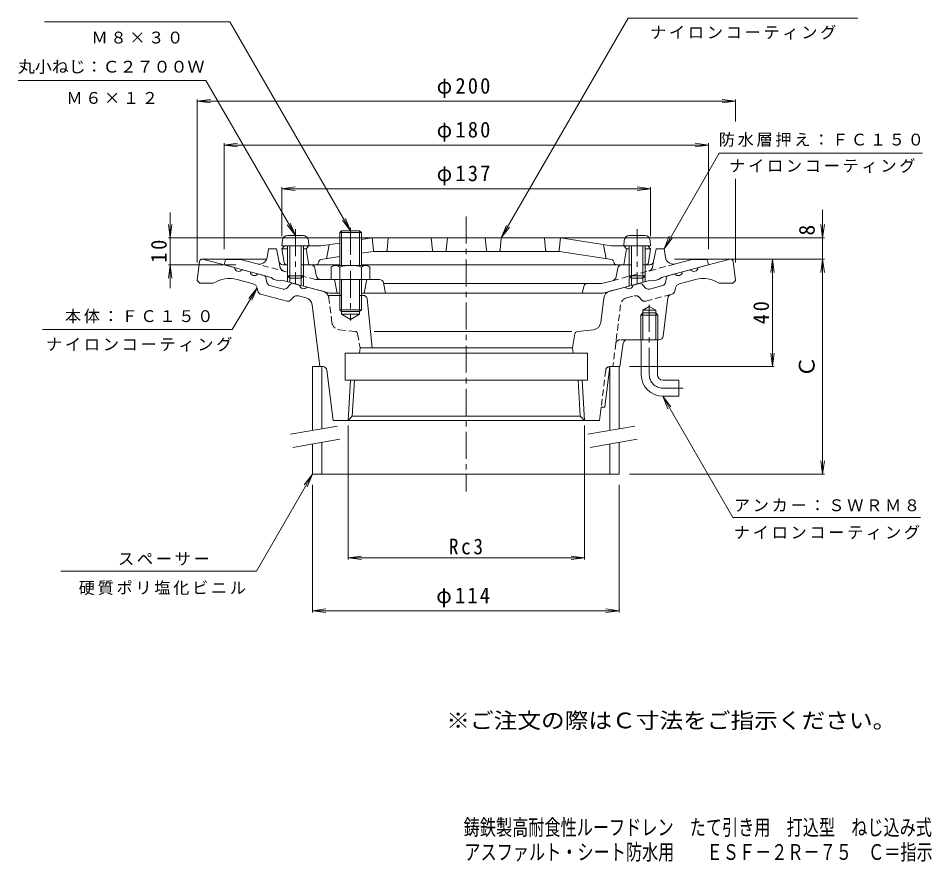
# Model space of a CAD drawing. Units: millimetres, scale not verified. Extents: x -191 to 148, y -231 to 274.
# Drawn here: x -191.1 to 148.3, y -230.5 to 83 of the extents above; entities that cross this region are included whole.
import ezdxf
from ezdxf.enums import TextEntityAlignment as Align

# ---------------------------------------------------------------- set-up
doc = ezdxf.new("R2010")
doc.units = ezdxf.units.MM
doc.header["$LTSCALE"] = 2
doc.linetypes.add('CHAIN1', pattern=[8, 5, -1, 1, -1])
doc.linetypes.add('DASHED1', pattern=[1.8, 1.2, -0.6])
for name, color, linetype, lineweight in [('0-0', 3, 'Continuous', 9), ('0-1', 2, 'Continuous', 9), ('0-2', 6, 'Continuous', 5), ('0-3', 4, 'Continuous', 9), ('0-4', 7, 'Continuous', 9), ('0-5', 7, 'Continuous', 9), ('0-A', 4, 'Continuous', 9)]:
    doc.layers.add(name, color=color, linetype=linetype, lineweight=lineweight)
doc.layers.add('F-4', color=2, linetype='Continuous')
doc.layers.add('F-5', color=2, linetype='Continuous')
doc.styles.add('ＭＳ ゴシック', font='')
doc.styles.get('ＭＳ ゴシック').set_extended_font_data('MS Gothic')

msp = doc.modelspace()

# ---------------------------------------------------------------- linework, layer by layer
at = {"layer": '0-0', "linetype": 'CHAIN1'}
for p, q in [((-24.629, 9.292), (-24.629, -92.962)), ((43.371, -49.498), (43.371, -23.498)), ((48.371, -54.498), (55.971, -54.498))]:
    msp.add_line(p, q, dxfattribs=at)
at = {"layer": '0-0'}
for p, q in [((-122.747, -6.498), (-98.793, -6.498)), ((-122.629, -6.498), (-110.774, -9.675)), ((73.371, -6.498), (61.515, -9.675)), ((-123.739, -7.374), (-124.629, -14.498)), ((74.48, -7.374), (75.371, -14.498)), ((-107.876, -10.451), (-104.978, -11.228)), ((-99.78, -12.621), (-102.08, -12.004)), ((-99.059, -13.386), (-98.696, -15.158)), ((49.8, -13.386), (49.437, -15.158)), ((50.521, -12.621), (52.822, -12.004)), ((58.617, -10.451), (55.719, -11.228)), ((-123.629, -15.498), (-124.629, -14.498)), ((-123.629, -15.498), (-118.629, -15.498)), ((-103.8, -15.684), (-109.771, -14.085)), ((-97.615, -16.307), (-92.644, -17.638)), ((-89.933, -15.831), (-91.134, -17.185)), ((-86.626, -16.145), (-88.926, -15.529)), ((-77.885, -18.487), (-83.728, -16.922)), ((28.626, -18.487), (34.469, -16.922)), ((37.367, -16.145), (39.668, -15.529)), ((40.675, -15.831), (41.875, -17.185)), ((48.356, -16.307), (43.385, -17.638)), ((54.541, -15.684), (60.512, -14.085)), ((74.371, -15.498), (69.371, -15.498)), ((74.371, -15.498), (75.371, -14.498)), ((-102.119, -18.382), (-102.358, -17.215)), ((-100.609, -19.645), (-101.038, -19.53)), ((-100.609, -19.645), (-91.291, -22.142)), ((-84.13, -20.955), (-86.977, -20.192)), ((-70.953, -19.998), (-76.001, -19.998)), ((-62.983, -19.998), (-64.306, -19.998)), ((51.35, -19.645), (51.779, -19.53)), ((52.86, -18.382), (53.099, -17.215)), ((-89.781, -21.688), (-88.991, -20.797)), ((-81.929, -23.487), (-79.104, -46.498)), ((-61.491, -21.345), (-59.629, -39.498)), ((25.305, -30.14), (26.425, -21.019)), ((48.53, -35.178), (50.249, -20.915)), ((-70.953, -26.998), (-70.953, -25.998)), ((-70.953, -26.998), (-64.306, -26.998)), ((-70.953, -26.998), (-67.629, -28.917)), ((-64.306, -26.998), (-67.629, -28.917)), ((-64.306, -25.998), (-64.306, -26.998)), ((40.196, -27.298), (41.011, -26.498)), ((41.011, -25.498), (43.371, -24.135)), ((41.011, -36.498), (41.011, -25.498)), ((41.011, -26.498), (45.731, -26.498)), ((45.731, -36.498), (45.731, -25.498)), ((45.731, -26.498), (46.545, -27.298)), ((40.196, -27.298), (46.545, -27.298)), ((40.196, -36.498), (40.196, -27.298)), ((46.545, -36.498), (46.545, -27.298)), ((14.604, -33.41), (-58.851, -33.41)), ((16.624, -33.416), (22.653, -32.756)), ((15.746, -34.245), (14.871, -39.498)), ((35.162, -36.498), (47.041, -36.498)), ((40.371, -49.498), (40.371, -36.498)), ((46.371, -49.498), (46.371, -36.498)), ((-64.278, -41.498), (-64.129, -39.498)), ((-64.129, -39.498), (14.871, -39.498)), ((15.019, -41.498), (14.871, -39.498)), ((33.679, -37.775), (32.371, -46.498)), ((-69.629, -41.498), (-69.629, -51.498)), ((-69.629, -41.498), (20.371, -41.498)), ((20.371, -41.498), (20.371, -51.498)), ((28.712, -46.498), (26.87, -61.498)), ((28.653, -46.498), (32.371, -46.498)), ((-76.423, -47.815), (-74.129, -66.498)), ((20.371, -51.498), (-69.629, -51.498)), ((-68.571, -66.498), (-67.634, -51.498)), ((-66.994, -64.92), (-66.155, -51.498)), ((17.735, -64.92), (16.896, -51.498)), ((19.313, -66.498), (18.375, -51.498)), ((48.371, -51.498), (54.371, -51.498)), ((54.371, -51.498), (54.371, -57.498)), ((48.371, -57.498), (54.371, -57.498)), ((25.485, -61.498), (24.871, -66.498)), ((25.485, -61.498), (26.87, -61.498)), ((-74.129, -66.498), (24.871, -66.498)), ((-68.571, -66.498), (-66.994, -64.92)), ((-66.994, -64.92), (17.735, -64.92)), ((19.313, -66.498), (17.735, -64.92))]:
    msp.add_line(p, q, dxfattribs=at)
at = {"layer": '0-0', "linetype": 'DASHED1'}
for p, q in [((34.872, -20.955), (37.718, -20.192)), ((51.35, -19.645), (42.033, -22.142)), ((-74.564, -30.14), (-75.683, -21.02)), ((32.671, -23.487), (29.845, -46.498)), ((40.522, -21.688), (39.732, -20.797)), ((-65.882, -33.416), (-71.912, -32.756)), ((-65.005, -34.245), (-64.129, -39.498)), ((35.162, -36.498), (32.4, -36.498)), ((27.165, -47.815), (25.485, -61.498))]:
    msp.add_line(p, q, dxfattribs=at)
at = {"layer": '0-0'}
msp.add_lwpolyline([(41.011, -25.498), (45.731, -25.498), (43.371, -24.135)], dxfattribs=at)
for centre, radius, start, end in [((-122.747, -7.498), 1, 90, 172.87573), ((73.488, -7.498), 1, 7.12427, 90), ((-109.163, -9.459), 1.625, 187.618, 322.3797), ((59.904, -9.459), 1.625, 217.6203, 352.382), ((-103.367, -11.012), 1.625, 187.62059, 322.37891), ((-100.038, -13.586), 1, 11.56642, 75.00078), ((50.78, -13.586), 1, 104.99922, 168.43358), ((54.109, -11.012), 1.625, 217.62109, 352.37941), ((-112.618, -24.71), 11, 75.00012, 123.12903), ((-104.317, -17.616), 2, 11.56621, 75.0005), ((-97.226, -14.858), 1.5, 191.5649, 254.99991), ((-89.185, -16.495), 1, 75.00023, 138.43498), ((-85.015, -15.93), 1.625, 187.62059, 322.37891), ((35.756, -15.93), 1.625, 217.62109, 352.37941), ((39.926, -16.495), 1, 41.56502, 104.99977), ((47.968, -14.858), 1.5, 285.00009, 348.4351), ((55.059, -17.616), 2, 104.9995, 168.43379), ((63.359, -24.71), 11, 56.87097, 104.99988), ((-100.65, -18.081), 1.5, 191.56461, 254.99991), ((-92.256, -16.189), 1.5, 254.99991, 318.43558), ((-87.494, -22.124), 2, 74.99948, 138.43507), ((-78.661, -21.385), 3, 27.53992, 74.99991), ((-62.983, -21.498), 1.5, 5.85689, 90), ((29.402, -21.385), 3, 105.00009, 173.00027), ((42.997, -16.189), 1.5, 221.56442, 285.00009), ((51.738, -21.094), 1.5, 105.00009, 173.12592), ((51.391, -18.081), 1.5, 285.00009, 348.43539), ((-90.903, -20.693), 1.5, 255.00128, 318.43651), ((-84.907, -23.853), 3, 7.00008, 74.99973), ((22.327, -29.774), 3, 276.24039, 352.99957), ((16.733, -34.41), 1, 96.24109, 170.53732), ((35.162, -37.998), 1.5, 90, 171.4693), ((47.041, -34.998), 1.5, 270, 353.12538), ((-77.912, -47.998), 1.5, 7.00034, 90), ((48.371, -49.498), 8, 180, 270), ((48.371, -49.498), 2, 180, 270)]:
    msp.add_arc(centre, radius, start, end, dxfattribs=at)
at = {"layer": '0-0', "linetype": 'DASHED1'}
for centre, radius, start, end in [((-78.661, -21.385), 3, 6.99973, 27.53992), ((38.236, -22.124), 2, 41.56493, 105.00052), ((35.648, -23.853), 3, 105.00027, 172.99992), ((41.645, -20.693), 1.5, 221.56349, 284.99872), ((-71.586, -29.774), 3, 187.00043, 263.75961), ((-65.991, -34.41), 1, 9.46268, 83.75891), ((32.4, -37.998), 1.5, 90, 172.99948), ((28.653, -47.998), 1.5, 90, 172.99966)]:
    msp.add_arc(centre, radius, start, end, dxfattribs=at)
at = {"layer": '0-0', "linetype": 'CHAIN1'}
msp.add_arc((48.371, -49.498), 5, 180, 270, dxfattribs=at)
at = {"layer": '0-1', "color": 4}
for p, q in [((-70.953, 4.002), (-71.629, 3.326)), ((-70.953, 4.002), (-64.306, 4.002)), ((-70.953, 4.002), (-70.953, -8.842)), ((-64.306, 4.002), (-64.306, -8.842)), ((-71.629, 3.326), (-71.629, -8.842)), ((-63.629, 3.326), (-63.629, -8.842)), ((-74.819, -9.452), (-74.819, -14.142)), ((-62.034, -8.842), (-73.224, -8.842)), ((-71.629, -9.452), (-71.629, -25.321)), ((-63.629, -9.452), (-63.629, -25.321)), ((-60.439, -9.452), (-60.439, -14.142)), ((-75.129, -14.142), (-60.129, -14.142)), ((-70.953, -14.142), (-70.953, -25.998)), ((-64.306, -14.142), (-64.306, -25.998))]:
    msp.add_line(p, q, dxfattribs=at)
at = {"layer": '0-1', "color": 4, "linetype": 'CHAIN1'}
msp.add_line((-67.629, 5.126), (-67.629, -29.391), dxfattribs=at)
at = {"layer": '0-1'}
for p, q in [((-98.622, -5.861), (-98.129, -2.642)), ((-95.129, -2.642), (-98.129, -2.642)), ((-95.129, -2.642), (-94.063, -8.333)), ((45.871, -2.642), (44.975, -7.418)), ((45.871, -2.642), (48.871, -2.642)), ((49.364, -5.861), (48.871, -2.642)), ((-114.629, -8.642), (-114.129, -6.642)), ((-108.57, -6.642), (-114.129, -6.642)), ((-102.364, -8.305), (-108.57, -6.642)), ((53.106, -8.304), (59.312, -6.642)), ((59.312, -6.642), (64.871, -6.642)), ((65.371, -8.642), (64.871, -6.642)), ((-91.129, -8.642), (-92.76, -8.642)), ((-85.999, -8.642), (-82.386, -8.642)), ((-80.909, -9.879), (-80.444, -12.492)), ((31.651, -9.879), (31.093, -13.01)), ((33.127, -8.642), (36.741, -8.642)), ((41.001, -8.642), (43.501, -8.642)), ((-91.129, -12.784), (-91.129, -14.938)), ((-85.129, -12.784), (-85.129, -16.546)), ((35.871, -12.784), (35.871, -16.546)), ((41.871, -12.784), (41.871, -14.938)), ((-94.129, -14.652), (-93.129, -14.403)), ((-75.443, -19.142), (-93.129, -14.403)), ((-90.259, -13.654), (-90.259, -15.172)), ((-85.999, -13.654), (-85.999, -16.313)), ((-56.859, -14.142), (-78.475, -14.142)), ((-73.629, -14.142), (-72.629, -19.142)), ((-61.629, -14.142), (-62.629, -19.142)), ((-55.388, -15.347), (-54.629, -19.142)), ((-55.329, -15.642), (25.723, -15.642)), ((19.163, -16.367), (18.371, -19.142)), ((25.723, -15.642), (29.642, -14.592)), ((26.184, -19.142), (43.871, -14.403)), ((36.741, -13.654), (36.741, -16.313)), ((41.001, -13.654), (41.001, -15.171)), ((44.871, -14.652), (43.871, -14.403)), ((44.871, -14.652), (46.871, -14.116)), ((-71.629, -19.142), (-75.443, -19.142)), ((-63.629, -19.142), (26.184, -19.142))]:
    msp.add_line(p, q, dxfattribs=at)
at = {"layer": '0-1', "linetype": 'DASHED1'}
for p, q in [((-91.129, -11.315), (-102.364, -8.305)), ((-94.063, -8.333), (-93.861, -9.408)), ((29.642, -14.592), (53.106, -8.304)), ((44.975, -7.418), (44.603, -9.408)), ((-80.58, -14.142), (-85.129, -12.923)), ((-78.475, -14.142), (-80.58, -14.142))]:
    msp.add_line(p, q, dxfattribs=at)
at = {"layer": '0-1', "color": 4}
msp.add_lwpolyline([(-71.629, 3.326), (-63.629, 3.326), (-64.306, 4.002)], dxfattribs=at)
at = {"layer": '0-1'}
for points in [[(-94.129, -14.652), (-96.129, -14.116), (-97.129, -13.331), (-114.629, -8.642)], [(46.871, -14.116), (47.871, -13.331), (65.371, -8.642)]]:
    msp.add_lwpolyline(points, dxfattribs=at)
at = {"layer": '0-1', "color": 4}
msp.add_lwpolyline([(-63.629, -25.321), (-71.629, -25.321), (-70.953, -25.998), (-64.306, -25.998)], close=True, dxfattribs=at)
at = {"layer": '0-1'}
for centre, radius, start, end in [((-101.588, -5.407), 3, 254.99973, 351.29286), ((52.329, -5.407), 3, 188.70714, 285.00027), ((-92.76, -7.142), 1.5, 190.61617, 270), ((-82.386, -10.142), 1.5, 10.08838, 90), ((33.127, -10.142), 1.5, 90, 169.91162), ((43.501, -7.142), 1.5, 270, 349.38383), ((-78.475, -12.142), 2, 190.08838, 270), ((29.124, -12.66), 2, 284.9995, 349.91151), ((-56.859, -15.642), 1.5, 11.31021, 90), ((20.125, -16.642), 1, 90, 164.05402)]:
    msp.add_arc(centre, radius, start, end, dxfattribs=at)
at = {"layer": '0-1', "linetype": 'DASHED1'}
for centre, start, end in [((-91.896, -9.039), 190.61488, 255.0005), ((42.637, -9.039), 284.9995, 349.38512)]:
    msp.add_arc(centre, 2, start, end, dxfattribs=at)
at = {"layer": '0-1', "color": 4}
for centre, radius, start, end in [((-73.224, -11.232), 2.39, 48.13611, 131.86389), ((-67.629, -22.26), 13.418, 72.6564, 107.3436), ((-62.034, -11.232), 2.39, 48.13611, 131.86389)]:
    msp.add_arc(centre, radius, start, end, dxfattribs=at)
at = {"layer": '0-2'}
for p, q in [((-63.629, 0.727), (-59.629, 1.358)), ((10.371, 1.358), (-59.629, 1.358)), ((-59.174, -3.191), (-59.629, 1.358)), ((-54.084, -3.191), (-53.629, 1.358)), ((-37.629, 1.358), (-37.174, -3.191)), ((-31.629, 1.358), (-32.084, -3.191)), ((-17.629, 1.358), (-17.174, -3.191)), ((-11.629, 1.358), (-12.084, -3.191)), ((4.826, -3.191), (4.371, 1.358)), ((9.916, -3.191), (10.371, 1.358)), ((29.371, -1.642), (10.371, 1.358)), ((-92.129, -1.642), (-93.129, -2.642)), ((-92.269, -7.806), (-93.129, -2.642)), ((-91.129, -2.642), (-93.129, -2.642)), ((-78.629, -1.642), (-92.129, -1.642)), ((-84.129, -2.642), (-85.129, -2.642)), ((-78.629, -1.642), (-71.629, -0.536)), ((-76.629, -6.388), (-75.629, -1.168)), ((27.371, -6.388), (26.371, -1.168)), ((29.371, -1.642), (42.871, -1.642)), ((34.871, -2.642), (35.871, -2.642)), ((41.871, -2.642), (43.871, -2.642)), ((42.871, -1.642), (43.871, -2.642)), ((43.01, -7.806), (43.871, -2.642)), ((-78.64, -6.705), (-71.629, -5.598)), ((-63.629, -4.335), (-59.237, -3.642)), ((9.929, -3.642), (-59.237, -3.642)), ((29.381, -6.705), (9.978, -3.642)), ((-91.129, -8.642), (-91.282, -8.642)), ((-71.629, -8.642), (-85.129, -8.642)), ((-79.474, -7.552), (-79.507, -7.783)), ((35.871, -8.642), (-63.629, -8.642)), ((30.215, -7.552), (30.248, -7.783)), ((42.024, -8.642), (41.871, -8.642))]:
    msp.add_line(p, q, dxfattribs=at)
for points in [[(-83.129, -1.642), (-84.129, -2.642), (-83.129, -8.642)], [(33.871, -1.642), (34.871, -2.642), (33.871, -8.642)]]:
    msp.add_lwpolyline(points, dxfattribs=at)
for centre, radius, start, end in [((-58.677, -3.142), 0.5, 185.71199, 270), ((-54.582, -3.142), 0.5, 270, 354.28801), ((-36.677, -3.142), 0.5, 185.71199, 270), ((-32.582, -3.142), 0.5, 270, 354.28801), ((-16.677, -3.142), 0.5, 185.71199, 270), ((-12.582, -3.142), 0.5, 270, 354.28801), ((5.323, -3.142), 0.5, 185.71199, 270), ((9.418, -3.142), 0.5, 270, 354.28801), ((-78.484, -7.693), 1, 98.97215, 171.87018), ((29.225, -7.693), 1, 8.12982, 81.02785), ((-91.282, -7.642), 1, 189.46068, 270), ((-80.497, -7.642), 1, 270, 351.87032), ((31.238, -7.642), 1, 188.12968, 270), ((42.024, -7.642), 1, 270, 350.53932)]:
    msp.add_arc(centre, radius, start, end, dxfattribs=at)
at = {"layer": '0-3'}
for p, q in [((-81.788, -46.498), (-81.788, -70.216)), ((-77.912, -46.498), (-81.788, -46.498)), ((-78.288, -46.498), (-78.288, -69.598)), ((28.712, -46.498), (28.712, -70.216)), ((32.212, -46.498), (32.212, -69.598)), ((-81.788, -75.293), (-81.788, -86.498)), ((-78.288, -74.676), (-78.288, -86.498)), ((28.712, -75.293), (28.712, -86.498)), ((32.212, -74.676), (32.212, -86.498)), ((-81.788, -86.498), (32.212, -86.498))]:
    msp.add_line(p, q, dxfattribs=at)
at = {"layer": '0-3', "color": 7}
for p, q in [((-72.457, -68.57), (-89.953, -71.655)), ((38.043, -68.57), (20.547, -71.655)), ((-71.588, -73.494), (-89.085, -76.579)), ((38.912, -73.494), (21.415, -76.579))]:
    msp.add_line(p, q, dxfattribs=at)
at = {"layer": '0-4'}
for p, q in [((-124.629, 52.199), (-119.672, 52.851)), ((-124.629, 52.851), (-124.629, -7.717)), ((-124.629, 52.199), (75.371, 52.199)), ((-124.629, 52.199), (-119.672, 51.546)), ((75.371, 52.199), (70.413, 52.851)), ((75.371, 52.199), (70.413, 51.546)), ((75.371, 52.851), (75.371, 44.612)), ((-114.629, 35.902), (-109.672, 36.555)), ((-114.629, 36.555), (-114.629, -2.849)), ((-114.629, 35.902), (65.371, 35.902)), ((-114.629, 35.902), (-109.672, 35.249)), ((65.371, 35.902), (60.413, 36.555)), ((65.371, 35.902), (60.413, 35.249)), ((65.371, 36.555), (65.371, -2.849)), ((75.371, 23.306), (75.371, -7.717)), ((-93.129, 19.669), (-88.172, 20.321)), ((-93.129, 20.269), (-93.129, 2.02)), ((-93.129, 19.669), (43.871, 19.669)), ((-93.129, 19.669), (-88.172, 19.016)), ((43.871, 19.669), (38.913, 20.321)), ((43.871, 19.669), (38.913, 19.016)), ((43.871, 20.269), (43.871, 2.02)), ((-134.676, 10.774), (-134.676, -17.347)), ((107.759, -6.498), (107.759, 11.798)), ((-134.676, 1.358), (-135.329, 6.316)), ((-134.676, 1.358), (-134.024, 6.316)), ((107.759, 1.358), (107.106, 6.316)), ((107.759, 1.358), (108.412, 6.316)), ((-135.276, 1.358), (-53.629, 1.358)), ((108.412, 1.358), (4.239, 1.358)), ((108.412, -6.498), (52.85, -6.498)), ((89.118, -6.498), (88.465, -11.455)), ((89.118, -46.498), (89.118, -6.498)), ((89.118, -6.498), (89.77, -11.455)), ((107.759, -6.498), (107.106, -11.455)), ((107.759, -86.498), (107.759, -6.498)), ((107.759, -6.498), (108.412, -11.455)), ((-134.676, -8.642), (-135.329, -13.599)), ((-135.276, -8.642), (-110.268, -8.642)), ((-134.676, -8.642), (-134.024, -13.599)), ((89.118, -46.498), (88.465, -41.541)), ((89.118, -46.498), (89.77, -41.541)), ((89.718, -46.498), (35.987, -46.498)), ((-68.571, -118.169), (-68.571, -68.423)), ((19.313, -118.169), (19.313, -68.423)), ((107.759, -86.498), (107.106, -81.541)), ((107.759, -86.498), (108.412, -81.541)), ((108.412, -86.498), (35.987, -86.498)), ((-81.788, -137.827), (-81.788, -90.421)), ((32.212, -137.827), (32.212, -90.421)), ((-68.571, -117.569), (-63.614, -116.916)), ((-68.571, -117.569), (19.313, -117.569)), ((-68.571, -117.569), (-63.614, -118.221)), ((19.313, -117.569), (14.355, -116.916)), ((19.313, -117.569), (14.355, -118.221)), ((-81.788, -137.227), (-76.831, -136.574)), ((-81.788, -137.227), (32.212, -137.227)), ((-81.788, -137.227), (-76.831, -137.88)), ((32.212, -137.227), (27.255, -136.574)), ((32.212, -137.227), (27.255, -137.88))]:
    msp.add_line(p, q, dxfattribs=at)
at = {"layer": '0-5'}
for p, q in [((-112.452, 81.638), (-181.315, 81.638)), ((-67.629, 4.002), (-112.452, 81.638)), ((-11.629, 1.358), (35.517, 83.019)), ((35.517, 83.019), (120.851, 83.019)), ((-191.104, 59.83), (-121.369, 59.83)), ((-88.129, 2.258), (-121.369, 59.83)), ((48.871, -2.642), (69.36, 32.847)), ((69.36, 32.847), (144.868, 32.847)), ((-88.129, 2.258), (-90.043, 6.878)), ((-67.629, 4.002), (-70.673, 7.969)), ((-67.629, 4.002), (-69.543, 8.621)), ((-88.129, 2.258), (-91.173, 6.225)), ((-11.629, 1.358), (-9.716, 5.978)), ((-11.629, 1.358), (-8.586, 5.325)), ((48.871, -2.642), (50.784, 1.978)), ((48.871, -2.642), (51.914, 1.325)), ((-102.358, -17.215), (-111.588, -32.744)), ((-102.358, -17.215), (-105.402, -21.182)), ((-102.358, -17.215), (-104.271, -21.835)), ((-182.137, -32.744), (-111.588, -32.744)), ((48.371, -57.498), (51.414, -61.465)), ((48.371, -57.498), (50.284, -62.117)), ((48.371, -57.498), (74.427, -102.63)), ((-81.788, -86.498), (-102.573, -122.498)), ((-81.788, -86.498), (-84.832, -90.465)), ((-81.788, -86.498), (-83.702, -91.117)), ((144.144, -102.63), (74.427, -102.63)), ((-102.573, -122.498), (-175.231, -122.498))]:
    msp.add_line(p, q, dxfattribs=at)
at = {"layer": '0-A', "linetype": 'CHAIN1'}
for p, q in [((-88.129, 4.578), (-88.129, -15.705)), ((38.871, 4.578), (38.871, -15.705))]:
    msp.add_line(p, q, dxfattribs=at)
at = {"layer": '0-A'}
for p, q in [((-92.948, 0.433), (-93.129, -1.642)), ((-85.303, 2.258), (-90.955, 2.258)), ((-83.311, 0.433), (-83.129, -1.642)), ((34.052, 0.433), (33.87, -1.642)), ((36.045, 2.258), (41.697, 2.258)), ((43.689, 0.433), (43.871, -1.642)), ((-83.129, -1.642), (-93.129, -1.642)), ((-91.129, -1.642), (-91.129, -12.772)), ((-90.259, -1.642), (-90.259, -13.642)), ((-85.999, -1.642), (-85.999, -13.642)), ((-85.129, -1.642), (-85.129, -12.772)), ((33.87, -1.642), (43.871, -1.642)), ((35.871, -1.642), (35.871, -12.772)), ((36.74, -1.642), (36.74, -13.642)), ((41.001, -1.642), (41.001, -13.642)), ((41.87, -1.642), (41.87, -12.772)), ((-90.259, -13.642), (-91.129, -12.772)), ((-85.129, -12.772), (-91.129, -12.772)), ((-85.999, -13.642), (-85.129, -12.772)), ((36.74, -13.642), (35.871, -12.772)), ((35.871, -12.772), (41.87, -12.772)), ((41.001, -13.642), (41.87, -12.772)), ((-85.999, -13.642), (-90.259, -13.642)), ((36.74, -13.642), (41.001, -13.642))]:
    msp.add_line(p, q, dxfattribs=at)
for centre, start, end in [((-90.955, 0.258), 90, 174.99998), ((-85.303, 0.258), 5.00002, 90), ((36.045, 0.258), 90, 174.99998), ((41.697, 0.258), 5.00002, 90)]:
    msp.add_arc(centre, 2, start, end, dxfattribs=at)

# ---------------------------------------------------------------- texts
at = {"layer": '0-4', "color": 2, "style": 'ＭＳ ゴシック'}
for s, p in [('8', (106.559, 2.25)), ('Ｃ', (106.559, -50.498))]:
    msp.add_text(s, height=5.865, rotation=90, dxfattribs=at).set_placement(p, align=Align.BOTTOM_LEFT)
at = {"layer": '0-4', "color": 2, "char_height": 5.865, "attachment_point": 7, "style": 'ＭＳ ゴシック'}
for s, insert in [('\\T1.21;\\W0.95;φ200', (-35.629, 53.399)), ('\\T1.21;\\W0.95;φ180', (-35.629, 37.102)), ('\\T1.21;\\W0.95;φ137', (-35.629, 20.869)), ('\\T1.27;\\W0.9;Rc3', (-31.129, -116.369)), ('\\T1.21;\\W0.95;φ114', (-35.788, -136.027))]:
    msp.add_mtext(s, dxfattribs=dict(at, insert=insert))
at = {"layer": '0-4', "color": 2, "char_height": 5.865, "attachment_point": 7, "rotation": 90, "style": 'ＭＳ ゴシック'}
for s, insert in [('\\T1.27;\\W0.95;10', (-135.876, -7.892)), ('\\T1.27;\\W0.95;40', (87.918, -30.748))]:
    msp.add_mtext(s, dxfattribs=dict(at, insert=insert))
at = {"layer": '0-5', "style": 'ＭＳ ゴシック', "width": 1.05}
msp.add_text('丸小ねじ：Ｃ２７００Ｗ', height=4.399, dxfattribs=at).set_placement((-191.236, 61.491), align=Align.BOTTOM_LEFT)
at = {"layer": '0-5', "char_height": 4.399, "attachment_point": 7, "style": 'ＭＳ ゴシック'}
for s, insert in [('\\T1.17;Ｍ８×３０', (-163.883, 73.578)), ('\\T1.17;ナイロンコーティング', (43.684, 75.105)), ('\\T1.17;Ｍ６×１２', (-173.236, 51.127)), ('\\T1.17;防水層押え：ＦＣ１５０', (69.169, 35.223)), ('\\T1.17;ナイロンコーティング', (73.072, 25.513)), ('\\T1.17;本体：ＦＣ１５０', (-173.753, -30.397)), ('\\T1.17;ナイロンコーティング', (-180.753, -40.877)), ('\\T1.17;アンカー：ＳＷＲＭ８', (74.785, -100.448)), ('\\T1.17;ナイロンコーティング', (74.785, -110.786)), ('\\T1.17;スペーサー', (-154.041, -120.403)), ('\\T1.17;硬質ポリ塩化ビニル', (-168.64, -131.393))]:
    msp.add_mtext(s, dxfattribs=dict(at, insert=insert))
at = {"layer": 'F-4', "style": 'ＭＳ ゴシック', "width": 0.75}
for s, p in [('鋳鉄製高耐食性ルーフドレン\u3000たて引き用\u3000打込型\u3000ねじ込み式', (-25.603, -222.444)), ('アスファルト・シート防水用\u3000\u3000ＥＳＦ－２Ｒ－７５\u3000Ｃ＝指示', (-25.339, -231.622))]:
    msp.add_text(s, height=5.865, dxfattribs=at).set_placement(p, align=Align.BOTTOM_LEFT)
at = {"layer": 'F-5', "style": 'ＭＳ ゴシック', "width": 1.1}
msp.add_text('※ご注文の際はＣ寸法をご指示ください。', height=5.865, dxfattribs=at).set_placement((-32.074, -182.72), align=Align.BOTTOM_LEFT)

doc.saveas('drawing.dxf')
